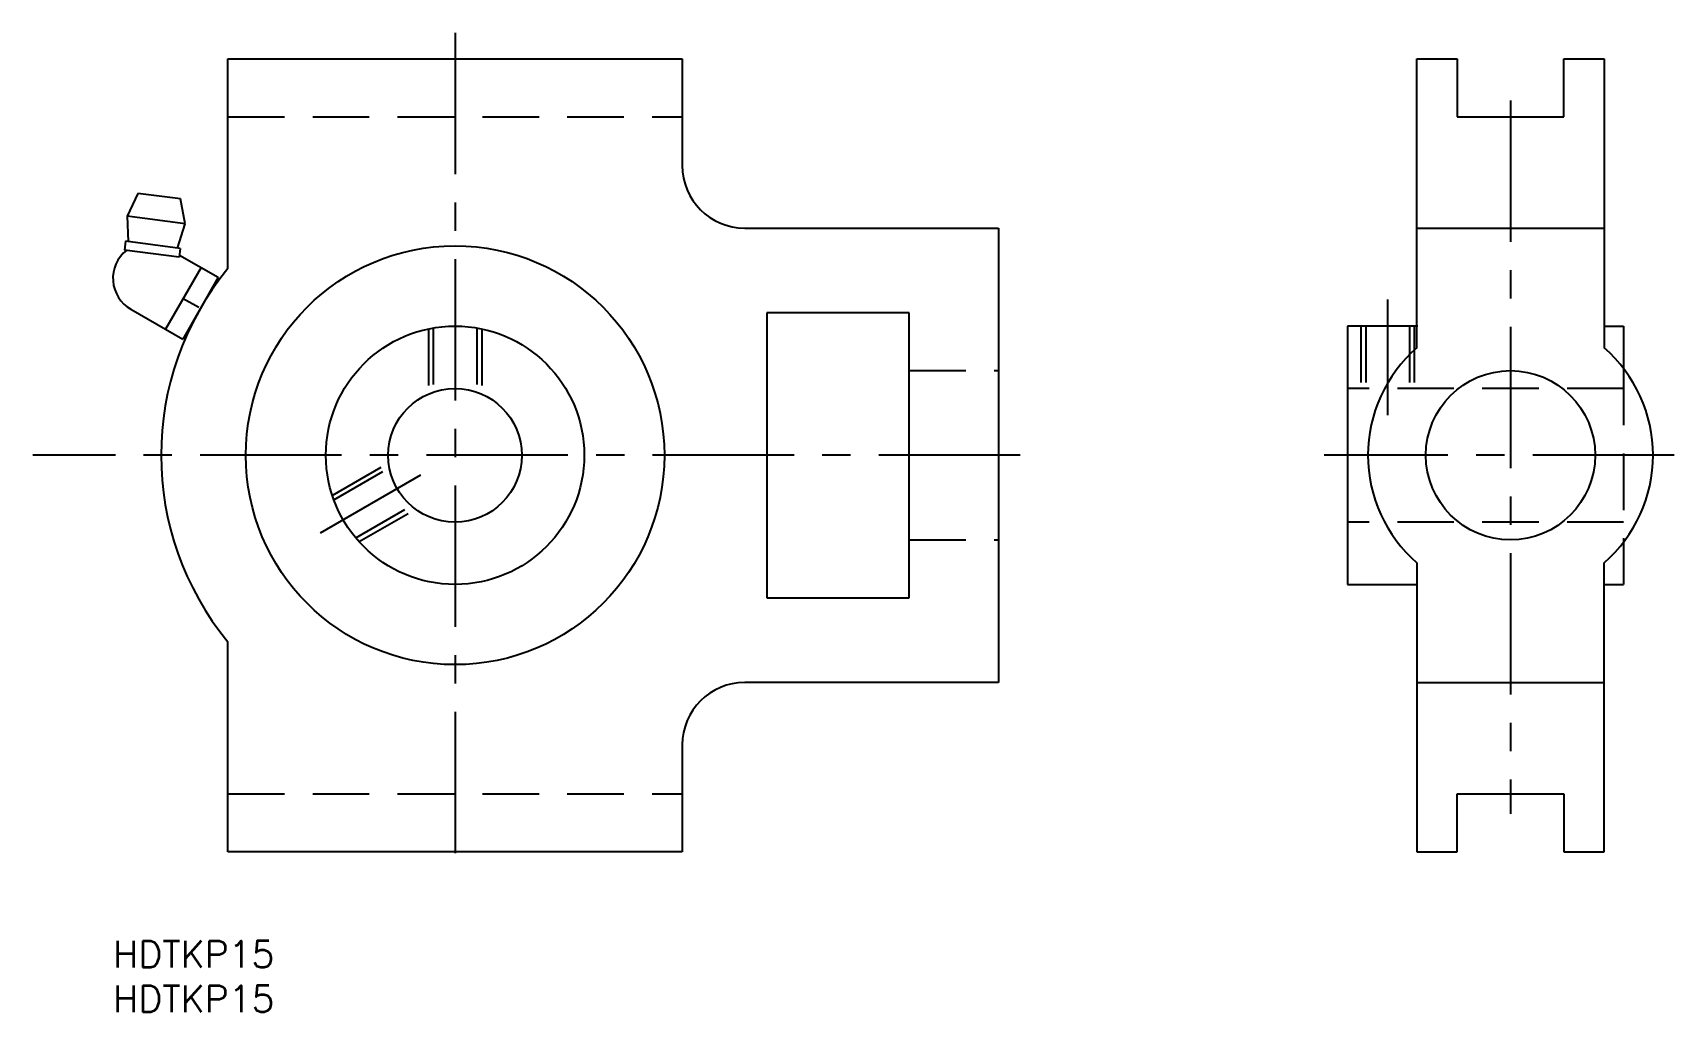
# Model space of a CAD drawing. Extents: x -9 to 175, y -8 to 102.
import ezdxf

# ---------------------------------------------------------------- set-up
doc = ezdxf.new("R2010")
doc.units = 0
doc.header["$LTSCALE"] = 0.5
doc.linetypes.add('CENTER', pattern=[50.8, 31.75, -6.35, 6.35, -6.35])
doc.linetypes.add('DASHED', pattern=[19.05, 12.7, -6.35])
for name, color, linetype in [('MSM_CENTER', 1, 'CENTER'), ('MSM_CONTINUOUS', 7, 'CONTINUOUS'), ('MSM_DASHED', 4, 'DASHED'), ('MSM_PART_NUMBER', 7, 'CONTINUOUS')]:
    doc.layers.add(name, color=color, linetype=linetype)
doc.styles.get("Standard").update_dxf_attribs({"font": 'txt.shx', "height": 1, "bigfont": 'bigfont.shx'})

# ---------------------------------------------------------------- blocks, each defined once
blk = doc.blocks.new('*U2')
at = {"layer": 'MSM_PART_NUMBER'}
blk.add_text('HDTKP15', height=3, dxfattribs=at).set_placement((0, -3))
blk = doc.blocks.new('*U3')
at = {"layer": 'MSM_PART_NUMBER'}
blk.add_text('HDTKP15', height=3, dxfattribs=at).set_placement((0, -8))

msp = doc.modelspace()

# ---------------------------------------------------------------- linework, layer by layer
at = {"layer": 'MSM_CENTER'}
for p, q in [((38.41, 101.91), (38.41, 7.09)), ((156.91, 94.32), (156.91, 14.26)), ((143.11, 72), (143.11, 59)), ((101.87, 54.5), (-9, 54.5)), ((175.29, 54.5), (135.98, 54.5)), ((34.52, 52.25), (23.26, 45.75))]:
    msp.add_line(p, q, dxfattribs=at)
at = {"layer": 'MSM_CONTINUOUS'}
for p, q in [((12.91, 99), (63.91, 99)), ((12.91, 75.45), (12.91, 99)), ((63.91, 99), (63.91, 87.01)), ((146.41, 99), (150.91, 99)), ((146.41, 66.57), (146.41, 99)), ((150.91, 99), (150.91, 92.5)), ((162.91, 99), (167.41, 99)), ((162.91, 92.5), (162.91, 99)), ((167.41, 99), (167.41, 66.57)), ((150.91, 92.5), (162.91, 92.5)), ((2.81, 83.88), (1.58, 81.32)), ((7.57, 83.27), (2.81, 83.88)), ((8.12, 80.47), (7.57, 83.27)), ((1.58, 81.32), (1.71, 78.48)), ((8.12, 80.47), (1.58, 81.32)), ((7.26, 77.76), (8.12, 80.47)), ((70.93, 80), (99.41, 80)), ((99.41, 80), (99.41, 29)), ((146.41, 80), (167.41, 80)), ((1.41, 78.52), (1.29, 77.53)), ((7.43, 76.73), (1.29, 77.53)), ((7.56, 77.72), (1.41, 78.52)), ((7.56, 77.72), (7.43, 76.73)), ((9.89, 75.58), (5.91, 68.64)), ((7.47, 76.97), (11.83, 74.47)), ((11.83, 74.47), (7.84, 67.53)), ((7.9, 72.11), (9.64, 71.11)), ((2.01, 70.88), (7.84, 67.53)), ((73.41, 70.5), (73.41, 38.5)), ((89.41, 70.5), (73.41, 70.5)), ((89.41, 38.5), (89.41, 70.5)), ((138.61, 69), (138.61, 40)), ((146.52, 69), (138.61, 69)), ((167.41, 69), (169.61, 69)), ((169.61, 69), (169.61, 64.23)), ((169.61, 44.77), (169.61, 40)), ((146.41, 42.43), (146.41, 10)), ((167.41, 10), (167.41, 42.43)), ((138.61, 40), (146.41, 40)), ((167.41, 40), (169.61, 40)), ((73.41, 38.5), (89.41, 38.5)), ((12.91, 10), (12.91, 33.55)), ((99.41, 29), (70.93, 29)), ((146.41, 29), (167.41, 29)), ((63.91, 21.99), (63.91, 10)), ((150.91, 16.5), (162.91, 16.5)), ((150.91, 10), (150.91, 16.5)), ((162.91, 16.5), (162.91, 10)), ((63.91, 10), (12.91, 10)), ((146.41, 10), (150.91, 10)), ((162.91, 10), (167.41, 10))]:
    msp.add_line(p, q, dxfattribs=at)
for centre, radius in [((38.41, 54.5), 23.5), ((38.41, 54.5), 14.5), ((156.91, 54.5), 9.5), ((38.41, 54.5), 7.5)]:
    msp.add_circle(centre, radius, dxfattribs=at)
for centre, radius, start, end in [((70.93, 87.01), 7.01, 180, 270), ((4, 74.35), 4, 128.1916, 240.1187), ((38.41, 54.5), 33, 140.5994, 219.4006), ((156.91, 54.5), 16, 131.0145, 228.9855), ((156.91, 54.5), 16, 311.0145, 48.9855), ((70.93, 21.99), 7.01, 90, 180)]:
    msp.add_arc(centre, radius, start, end, dxfattribs=at)
at = {"layer": 'MSM_DASHED'}
for p, q in [((12.91, 92.5), (63.91, 92.5)), ((35.41, 68.69), (35.41, 61.37)), ((35.96, 68.79), (35.96, 61.59)), ((40.87, 68.79), (40.87, 61.59)), ((41.41, 68.69), (41.41, 61.37)), ((140.11, 69), (140.11, 62)), ((140.66, 69), (140.66, 62)), ((145.57, 69), (145.57, 62)), ((146.11, 69), (146.11, 62)), ((89.41, 64), (99.41, 64)), ((169.61, 64.23), (169.61, 44.77)), ((169.61, 62), (138.61, 62)), ((24.63, 50), (30.96, 53.66)), ((24.81, 49.48), (31.05, 53.09)), ((27.27, 45.23), (33.51, 48.83)), ((27.63, 44.81), (33.96, 48.46)), ((169.61, 47), (138.61, 47)), ((89.41, 45), (99.41, 45)), ((12.91, 16.5), (63.91, 16.5))]:
    msp.add_line(p, q, dxfattribs=at)

# ---------------------------------------------------------------- block references
at = {"layer": 'MSM_CONTINUOUS'}
for name in ['*U2', '*U3']:
    msp.add_blockref(name, (0, 0), dxfattribs=at)

doc.saveas('drawing.dxf')
